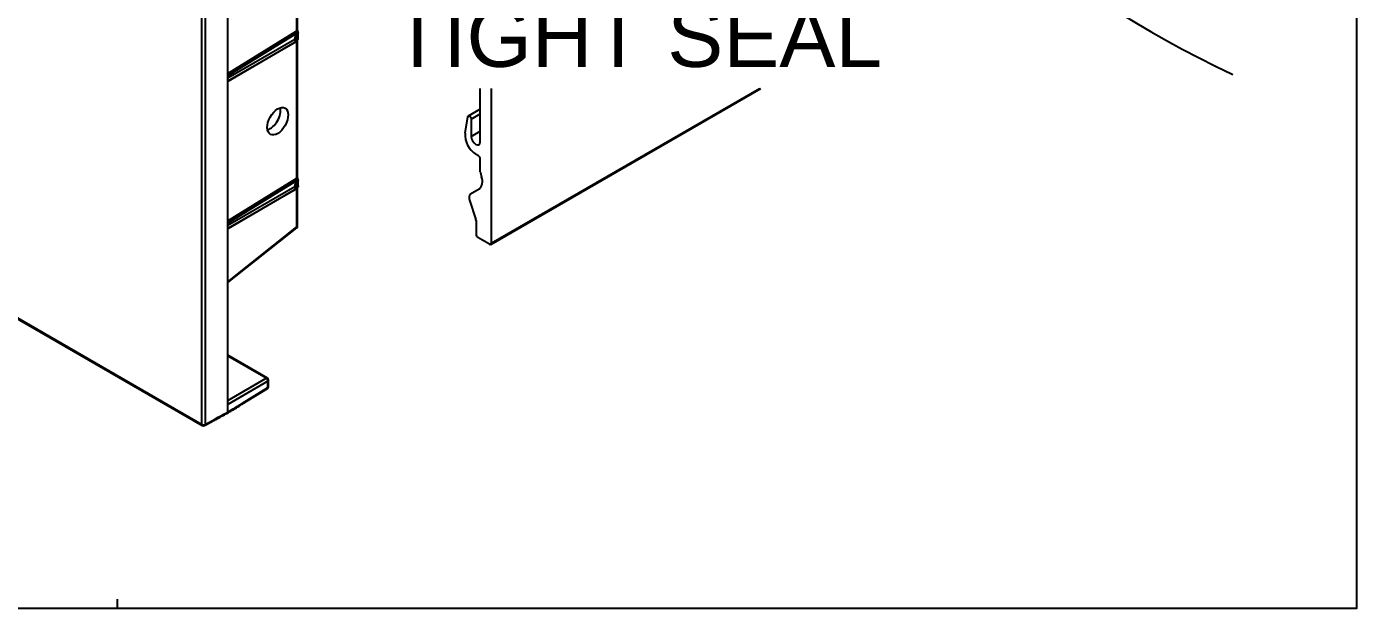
# Model space of a CAD drawing. Extents: x -1.1 to 8.16, y -7.02 to 0.
# Drawn here: x 2.64 to 8.16, y -7.01 to -4.6 of the extents above; entities that cross this region are included whole.
import ezdxf

# ---------------------------------------------------------------- set-up
doc = ezdxf.new("R2010")
doc.units = 0
doc.header["$LTSCALE"] = 0.5
doc.header["$MEASUREMENT"] = 0
for name, color, linetype in [('Brackets', 181, 'CONTINUOUS'), ('End Cap', 92, 'CONTINUOUS'), ('FAB DWG', 221, 'CONTINUOUS'), ('Housing', 150, 'CONTINUOUS')]:
    doc.layers.add(name, color=color, linetype=linetype)
doc.layers.add('Text-Unprinted', color=131, linetype='CONTINUOUS', plot=False)
doc.styles.add('LSAD_Standard', font='arial.ttf')

msp = doc.modelspace()

# ---------------------------------------------------------------- linework, layer by layer
at = {"layer": 'Brackets', "transparency": 16777216}
msp.add_line((3.0165, -7.0122), (3.0165, -6.9732), dxfattribs=at)
at = {"layer": 'End Cap', "transparency": 16777216}
for p, q in [((3.4743, -6.1647), (3.4743, -3.0409)), ((3.3662, -6.2479), (3.3662, -3.0951)), ((3.3802, -3.0952), (3.3802, -6.2479)), ((3.7618, -4.6129), (3.7618, -4.4541)), ((3.7646, -4.6089), (3.7646, -4.4501)), ((3.4743, -4.7893), (3.7618, -4.6129)), ((3.7598, -4.624), (3.4743, -4.7991)), ((3.753, -4.6468), (3.7598, -4.624)), ((3.7652, -4.6294), (3.7584, -4.6523)), ((3.7672, -4.6447), (3.7672, -4.6219)), ((3.7675, -4.6432), (3.7675, -4.6204)), ((3.4743, -4.8077), (3.753, -4.6468)), ((3.7618, -4.6554), (3.4743, -4.8228)), ((3.4743, -4.8207), (3.7537, -4.6594)), ((3.7556, -4.6581), (3.7624, -4.6517)), ((3.7584, -4.6523), (3.7652, -4.6459)), ((3.7618, -5.2253), (3.7618, -4.6554)), ((3.7644, -4.6505), (3.7632, -4.6514)), ((3.7646, -5.2213), (3.7646, -4.6514)), ((1.5451, -5.1966), (3.3662, -6.2479)), ((1.5472, -5.2011), (3.3683, -6.2524)), ((3.4743, -5.4017), (3.7618, -5.2253)), ((3.7598, -5.2364), (3.4743, -5.4115)), ((3.753, -5.2592), (3.7598, -5.2364)), ((3.7652, -5.2419), (3.7584, -5.2647)), ((3.7672, -5.2571), (3.7672, -5.2343)), ((3.7675, -5.2578), (3.7675, -5.2328)), ((3.4743, -5.4201), (3.753, -5.2592)), ((3.7618, -5.2678), (3.4743, -5.4352)), ((3.4743, -5.4331), (3.7537, -5.2719)), ((3.7556, -5.2705), (3.7624, -5.2641)), ((3.7584, -5.2647), (3.7652, -5.2583)), ((3.7618, -5.4269), (3.7618, -5.2678)), ((3.7646, -5.4229), (3.7646, -5.2638)), ((3.7675, -5.2578), (3.7674, -5.2587)), ((3.4743, -5.6549), (3.7618, -5.4269)), ((3.4743, -5.6579), (3.7609, -5.4307)), ((3.639, -6.0557), (3.4743, -5.9606)), ((3.6341, -6.0561), (3.4743, -5.9638)), ((3.4743, -6.1483), (3.6341, -6.0561)), ((3.6412, -6.0683), (3.4743, -6.1647)), ((3.6412, -6.0942), (3.6412, -6.0683)), ((3.644, -6.0901), (3.644, -6.0643)), ((3.533, -6.1643), (3.6392, -6.0986)), ((3.5349, -6.1598), (3.6412, -6.0942)), ((3.4743, -6.1967), (3.4743, -6.1647)), ((3.378, -6.2526), (3.4093, -6.2357)), ((3.3802, -6.2479), (3.4115, -6.2311))]:
    msp.add_line(p, q, dxfattribs=at)
at = {"layer": 'End Cap', "transparency": 16777216, "flags": 128}
for points in [[(3.7675, -4.6204), (3.7674, -4.6212), (3.7672, -4.6219)], [(3.7537, -4.6594), (3.7542, -4.6591), (3.7551, -4.6581), (3.7556, -4.6566), (3.7558, -4.6549), (3.7556, -4.6529), (3.7551, -4.6508), (3.7542, -4.6488), (3.753, -4.6468)], [(3.7672, -4.6447), (3.7674, -4.644), (3.7675, -4.6432)], [(3.7675, -5.2328), (3.7674, -5.2336), (3.7672, -5.2343)], [(3.7537, -5.2719), (3.7542, -5.2715), (3.7551, -5.2705), (3.7556, -5.269), (3.7558, -5.2673), (3.7556, -5.2653), (3.7551, -5.2632), (3.7542, -5.2612), (3.753, -5.2592)], [(3.7609, -5.4307), (3.7618, -5.4293), (3.7618, -5.4269)]]:
    msp.add_lwpolyline(points, dxfattribs=at)
at = {"layer": 'End Cap', "transparency": 16777216}
for centre, radius, start, end in [((3.7567, -4.6323), 0.00892, 18.8581, 69.7412), ((3.7597, -4.6085), 0.00495, 295.3879, 354.638), ((3.7609, -4.6124), 0.00676, 289.4116, 325.9319), ((3.7607, -4.626), 0.00764, 31.7761, 70.7864), ((3.7575, -4.6204), 0.01, 0, 25.4301), ((3.7499, -4.6552), 0.00892, 18.8581, 69.7412), ((3.7487, -4.6508), 0.01, 299.9973, 313.3517), ((3.7493, -4.6515), 0.00911, 313.5557, 354.8185), ((3.7597, -4.651), 0.00495, 295.3901, 354.6131), ((3.7561, -4.6451), 0.00911, 313.5557, 354.8185), ((3.7573, -4.6433), 0.00998, 306.2617, 352.0508), ((3.7575, -4.6432), 0.01, 313.488, 0), ((3.7567, -5.2447), 0.00892, 18.8581, 69.7412), ((3.7597, -5.2209), 0.00495, 295.3879, 354.638), ((3.7609, -5.2248), 0.00676, 289.4116, 325.9319), ((3.7607, -5.2384), 0.00764, 31.7761, 70.7864), ((3.7575, -5.2328), 0.01, 0, 25.4301), ((3.7499, -5.2676), 0.00892, 18.8581, 69.7412), ((3.7487, -5.2632), 0.01, 299.9973, 313.3517), ((3.7493, -5.2639), 0.00911, 313.5557, 354.8185), ((3.7597, -5.2634), 0.00495, 295.3902, 354.6118), ((3.7561, -5.2575), 0.00911, 313.5557, 354.8185), ((3.7546, -5.4229), 0.01, 308.4138, 0), ((3.7597, -5.4224), 0.00495, 295.3879, 354.638), ((3.6369, -6.0602), 0.00495, 65.3602, 124.6041), ((3.6263, -6.0688), 0.0149, 1.7215, 58.2785), ((3.634, -6.0643), 0.01, 0, 60.0027), ((3.6391, -6.0639), 0.00495, 295.3879, 354.638), ((3.634, -6.0901), 0.01, 301.7291, 0), ((3.6363, -6.0947), 0.00494, 307.033, 6.4015), ((3.6391, -6.0897), 0.00495, 295.3879, 354.638), ((3.53, -6.1604), 0.00494, 307.0039, 6.404), ((3.4065, -6.2316), 0.00501, 303.6566, 5.5302), ((3.3733, -6.2342), 0.0154, 242.6565, 296.7662), ((3.3711, -6.2484), 0.00494, 173.763, 234.9248), ((3.3733, -6.2438), 0.01, 240.0027, 298.2656), ((3.3752, -6.2484), 0.00501, 303.6566, 5.5302)]:
    msp.add_arc(centre, radius, start, end, dxfattribs=at)
for centre, major_axis, ratio, start_param, end_param in [((3.749, -4.6292), (0.0174, 0.0208), 0.197703, 5.129636, 5.398158), ((3.7688, -4.6171), (-0.00477, 0.0088), 0.574367, 0.800429, 1.448322), ((3.7587, -4.6307), (0.0091, 0.0285), 0.195013, 4.819739, 5.088261), ((3.7688, -4.6596), (-0.00497, 0.00868), 0.559977, 0.139434, 0.787326), ((3.7587, -4.6726), (0.009, 0.0278), 0.203621, 0.088417, 0.356939), ((3.6486, -4.9691), (0.0321, 0.0536), 0.587369, 3.727373, 5.750379), ((3.749, -5.2416), (0.0174, 0.0208), 0.197703, 5.129636, 5.398158), ((3.7688, -5.2295), (-0.00477, 0.0088), 0.574367, 0.800429, 1.448322), ((3.7587, -5.2431), (0.0091, 0.0285), 0.195013, 4.819739, 5.088261), ((3.7688, -5.272), (-0.00497, 0.00868), 0.559977, 0.139434, 0.787326), ((3.7587, -5.285), (0.009, 0.0278), 0.203621, 0.088417, 0.356939), ((3.4744, -2.1221), (2.4305, 4.3585), 0.567218, 3.918447, 3.935936), ((3.4742, -2.1222), (2.5612, 4.283), 0.587369, 3.918493, 3.935981)]:
    msp.add_ellipse(centre, major_axis=major_axis, ratio=ratio, start_param=start_param, end_param=end_param, dxfattribs=at)
msp.add_ellipse((3.6818, -4.9882), major_axis=(0.0304, 0.0546), ratio=0.567218, dxfattribs=at)
for points, knots in [([(3.7665, -4.6161), (3.7662, -4.6155), (3.7654, -4.6136), (3.7647, -4.6109), (3.7647, -4.6095), (3.7646, -4.6089)], [0, 0, 0, 0, 0.253446, 0.693627, 1, 1, 1, 1]), ([(3.7646, -4.6514), (3.7647, -4.651), (3.7647, -4.6501), (3.7648, -4.65), (3.7648, -4.65)], [0, 0, 0, 0, 0.416279, 1, 1, 1, 1]), ([(3.7665, -5.2285), (3.7662, -5.2279), (3.7654, -5.226), (3.7647, -5.2233), (3.7647, -5.2219), (3.7646, -5.2213)], [0, 0, 0, 0, 0.253446, 0.693627, 1, 1, 1, 1]), ([(3.7674, -5.2587), (3.7669, -5.2597), (3.7659, -5.2617), (3.7641, -5.2632), (3.7632, -5.2638), (3.7632, -5.2638)], [0, 0, 0, 0, 0.516727, 0.980694, 1, 1, 1, 1]), ([(3.7646, -5.2638), (3.7647, -5.2633), (3.7648, -5.2624), (3.7648, -5.2624), (3.7648, -5.2624)], [0, 0, 0, 0, 0.541196, 1, 1, 1, 1]), ([(3.7672, -5.2571), (3.7672, -5.2571), (3.7673, -5.2576), (3.7674, -5.2582), (3.7674, -5.2587)], [0, 0, 0, 0, 0.04087, 1, 1, 1, 1]), ([(3.4719, -6.2015), (3.477, -6.1984), (3.4974, -6.1862), (3.5177, -6.1737), (3.533, -6.1643)], [0, 0, 0, 0, 0.250002, 1, 1, 1, 1]), ([(3.4093, -6.2357), (3.4146, -6.2329), (3.4357, -6.2215), (3.4568, -6.2098), (3.4726, -6.2011)], [0, 0, 0, 0, 0.250002, 1, 1, 1, 1]), ([(3.4743, -6.1967), (3.4742, -6.1976), (3.4741, -6.1993), (3.4732, -6.2008), (3.4724, -6.2011), (3.4721, -6.2012)], [0, 0, 0, 0, 0.425063, 0.850125, 1, 1, 1, 1])]:
    msp.add_open_spline(points, degree=3, knots=knots, dxfattribs=at)
at = {"layer": 'Housing', "transparency": 16777216}
for p, q in [((4.5236, -5.0734), (4.5236, -4.8517)), ((4.5675, -5.4997), (5.6899, -4.8517)), ((4.5695, -4.8517), (4.5695, -5.4951)), ((4.5695, -5.4951), (5.684, -4.8517)), ((4.4607, -5.0374), (4.472, -4.97)), ((4.5236, -4.9381), (4.4739, -4.9668)), ((4.486, -4.9795), (4.5236, -4.9578)), ((4.486, -4.9795), (4.486, -5.0517)), ((4.486, -5.0517), (4.5236, -5.0301)), ((4.5165, -5.1319), (4.506, -5.1258)), ((4.5236, -5.1987), (4.5236, -5.1441)), ((4.524, -5.2018), (4.5291, -5.2209)), ((4.5184, -5.2704), (4.4831, -5.2908)), ((4.4789, -5.3161), (4.5052, -5.3965)), ((4.5059, -5.4003), (4.5059, -5.4583)), ((4.5625, -5.4992), (4.513, -5.4706))]:
    msp.add_line(p, q, dxfattribs=at)
at = {"layer": 'Housing', "transparency": 16777216, "flags": 128}
for points in [[(4.472, -4.97), (4.4729, -4.9677), (4.4746, -4.9665), (4.477, -4.9665), (4.4796, -4.9677), (4.4821, -4.9699), (4.4842, -4.9729), (4.4855, -4.9763), (4.486, -4.9795)], [(4.486, -5.0517), (4.4874, -5.0609), (4.4915, -5.0703), (4.4976, -5.0785), (4.5048, -5.0843), (4.512, -5.0868), (4.5181, -5.0856), (4.5221, -5.0809), (4.5236, -5.0734)]]:
    msp.add_lwpolyline(points, dxfattribs=at)
at = {"layer": 'Housing', "transparency": 16777216}
for centre, radius, start, end in [((4.5569, -5.0439), 0.0965, 176.1145, 238.1019), ((4.5082, -5.1448), 0.0154, 2.6055, 57.3945), ((4.4898, -5.2384), 0.043, 311.7023, 23.9301), ((4.5355, -5.1986), 0.0119, 180.5722, 195.4036), ((4.4976, -5.3062), 0.0211, 133.2543, 207.733), ((4.4934, -5.4005), 0.0125, 0.8303, 18.7806), ((4.5213, -5.4576), 0.0154, 182.6055, 237.3945), ((4.5652, -5.4958), 0.00437, 230.7967, 9.214)]:
    msp.add_arc(centre, radius, start, end, dxfattribs=at)
at = {"layer": 'Housing', "color": 1, "transparency": 16777216}
msp.add_open_spline([(5.8441, -1.1155), (6.1949, -1.6257), (6.138, -2.5994), (6.0811, -4.046), (7.6509, -4.7943)], degree=3, knots=[0.597018, 0.597018, 0.597018, 0.597018, 1, 1.599652, 1.599652, 1.599652, 1.599652], dxfattribs=at)
at = {"layer": 'Text-Unprinted', "ltscale": 0.5, "transparency": 16777216}
msp.add_lwpolyline([(0, 0), (8.1642, 0), (8.1642, -7.0122), (0, -7.0122)], close=True, dxfattribs=at)

# ---------------------------------------------------------------- texts
at = {"layer": 'FAB DWG', "transparency": 16777216, "insert": (5.1747, -4.4308), "char_height": 0.25, "attachment_point": 5, "style": 'LSAD_Standard'}
msp.add_mtext_dynamic_manual_height_columns('\\A1;MAKE TIGHT SEAL', width=2.034107, gutter_width=16.875, heights=[0], dxfattribs=at)

doc.saveas('drawing.dxf')
